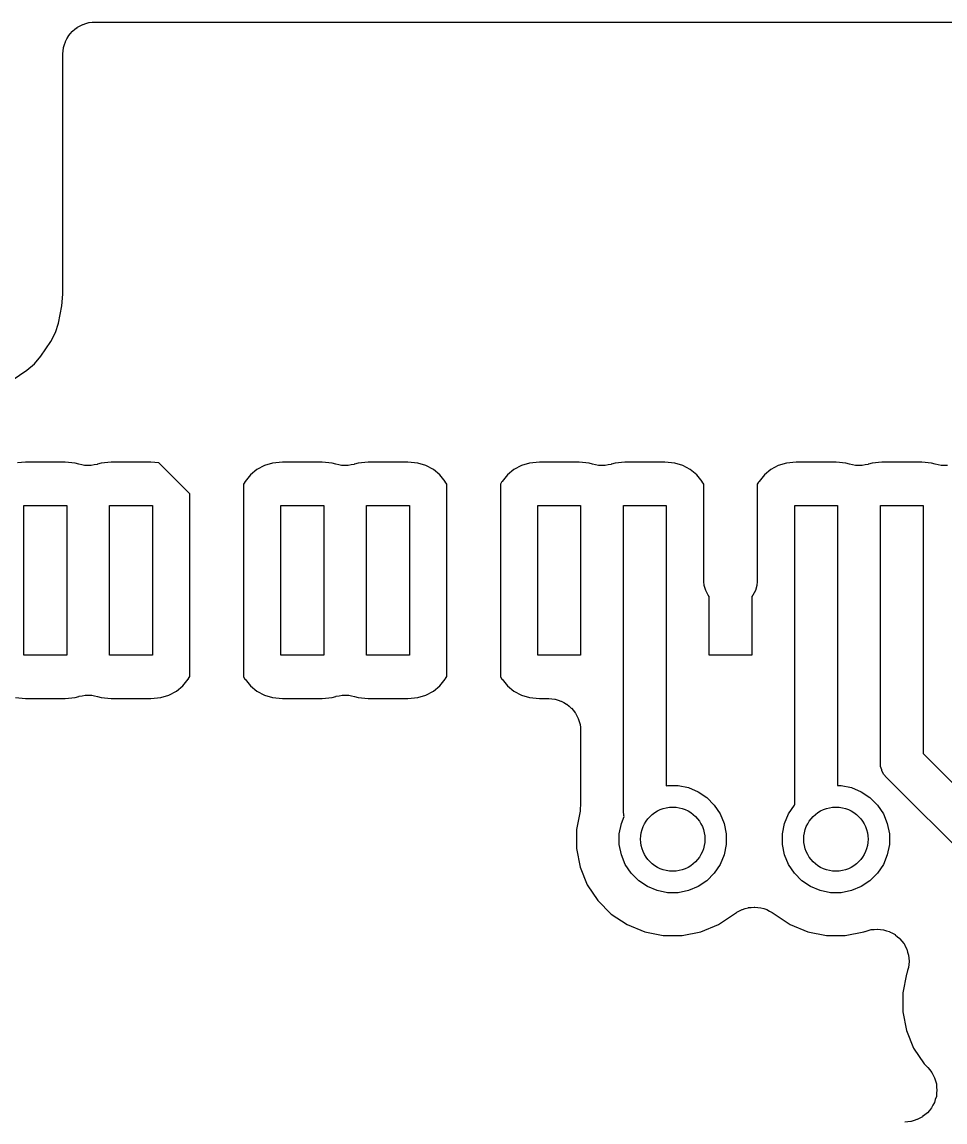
# Model space of a CAD drawing. Extents: x 86.1 to 155.4, y -71.6 to -29.3.
# Drawn here: x 108.72 to 113.03, y -34.59 to -29.46 of the extents above; entities that cross this region are included whole.
import ezdxf

# ---------------------------------------------------------------- set-up
doc = ezdxf.new("R2010")
doc.units = 0
doc.layers.add('BLACK', color=7, linetype='CONTINUOUS')

msp = doc.modelspace()

# ---------------------------------------------------------------- linework, layer by layer
at = {"layer": 'BLACK', "linetype": 'CONTINUOUS'}
for p, q in [((109.006, -29.4709), (109.019, -29.4669)), ((109.019, -29.4669), (109.033, -29.4629)), ((109.033, -29.4628), (109.034, -29.4627)), ((109.033, -29.4629), (109.033, -29.4628)), ((109.034, -29.4627), (109.048, -29.4614)), ((109.048, -29.4614), (109.062, -29.46)), ((109.062, -29.46), (128.803, -29.46)), ((108.938, -29.5253), (108.947, -29.5144)), ((108.947, -29.5144), (108.956, -29.5036)), ((108.956, -29.5036), (108.957, -29.5032)), ((108.957, -29.5028), (108.968, -29.494)), ((108.957, -29.5032), (108.957, -29.5028)), ((108.968, -29.494), (108.979, -29.4851)), ((108.979, -29.4848), (108.98, -29.4845)), ((108.979, -29.4851), (108.979, -29.4848)), ((108.98, -29.4845), (108.992, -29.4779)), ((108.992, -29.4779), (109.005, -29.4713)), ((109.005, -29.4712), (109.006, -29.4709)), ((109.005, -29.4713), (109.005, -29.4712)), ((108.915, -29.5788), (108.92, -29.5653)), ((108.92, -29.5653), (108.924, -29.5519)), ((108.924, -29.5509), (108.931, -29.5386)), ((108.924, -29.5514), (108.924, -29.5509)), ((108.924, -29.5519), (108.924, -29.5514)), ((108.931, -29.5386), (108.938, -29.5261)), ((108.938, -29.5257), (108.938, -29.5253)), ((108.938, -29.5261), (108.938, -29.5257)), ((108.912, -29.6079), (108.914, -29.5939)), ((108.912, -29.6089), (108.912, -29.6079)), ((108.912, -29.609), (108.912, -29.6089)), ((108.912, -29.61), (108.912, -29.609)), ((108.912, -29.609), (108.912, -29.609)), ((108.912, -30.7306), (108.912, -29.61)), ((108.914, -29.5939), (108.915, -29.5798)), ((108.915, -29.5793), (108.915, -29.5788)), ((108.915, -29.5798), (108.915, -29.5793)), ((108.907, -30.7842), (108.912, -30.7306)), ((108.891, -30.8655), (108.907, -30.7842)), ((108.877, -30.9099), (108.891, -30.8655)), ((108.809, -31.0198), (108.855, -30.9509)), ((108.855, -30.9509), (108.877, -30.9099)), ((108.744, -31.0852), (108.78, -31.0557)), ((108.78, -31.0557), (108.809, -31.0198)), ((108.675, -31.1312), (108.744, -31.0852)), ((108.737, -31.5143), (108.7, -31.518)), ((108.923, -31.5143), (108.737, -31.5143)), ((108.969, -31.5189), (108.923, -31.5143)), ((108.986, -31.5241), (108.969, -31.5189)), ((109.091, -31.5189), (109.074, -31.5241)), ((109.137, -31.5143), (109.091, -31.5189)), ((109.323, -31.5143), (109.137, -31.5143)), ((109.36, -31.518), (109.323, -31.5143)), ((109.505, -31.6628), (109.36, -31.518)), ((109.891, -31.5189), (109.853, -31.5303)), ((109.937, -31.5143), (109.891, -31.5189)), ((110.123, -31.5143), (109.937, -31.5143)), ((110.169, -31.5189), (110.123, -31.5143)), ((110.186, -31.5241), (110.169, -31.5189)), ((110.291, -31.5189), (110.274, -31.5241)), ((110.337, -31.5143), (110.291, -31.5189)), ((110.523, -31.5143), (110.337, -31.5143)), ((110.569, -31.5189), (110.523, -31.5143)), ((110.607, -31.5303), (110.569, -31.5189)), ((111.091, -31.5189), (111.053, -31.5303)), ((111.137, -31.5143), (111.091, -31.5189)), ((111.323, -31.5143), (111.137, -31.5143)), ((111.369, -31.5189), (111.323, -31.5143)), ((111.386, -31.5241), (111.369, -31.5189)), ((111.491, -31.5189), (111.474, -31.5241)), ((111.537, -31.5143), (111.491, -31.5189)), ((111.723, -31.5143), (111.537, -31.5143)), ((111.769, -31.5189), (111.723, -31.5143)), ((111.807, -31.5303), (111.769, -31.5189)), ((112.291, -31.5189), (112.253, -31.5303)), ((112.337, -31.5143), (112.291, -31.5189)), ((112.523, -31.5143), (112.337, -31.5143)), ((112.569, -31.5189), (112.523, -31.5143)), ((112.586, -31.5241), (112.569, -31.5189)), ((112.691, -31.5189), (112.674, -31.5241)), ((112.737, -31.5143), (112.691, -31.5189)), ((112.923, -31.5143), (112.737, -31.5143)), ((112.969, -31.5189), (112.923, -31.5143)), ((112.986, -31.5241), (112.969, -31.5189)), ((109, -31.5268), (108.986, -31.5241)), ((109.013, -31.5297), (109, -31.5268)), ((109.014, -31.5297), (109.013, -31.5297)), ((109.015, -31.5299), (109.014, -31.5297)), ((109.029, -31.5299), (109.015, -31.5299)), ((109.043, -31.53), (109.029, -31.5299)), ((109.044, -31.5299), (109.043, -31.53)), ((109.058, -31.5272), (109.044, -31.5299)), ((109.044, -31.5299), (109.044, -31.5299)), ((109.072, -31.5247), (109.058, -31.5272)), ((109.073, -31.5242), (109.072, -31.5247)), ((109.074, -31.5241), (109.073, -31.5242)), ((109.073, -31.5242), (109.073, -31.5242)), ((109.073, -31.5242), (109.073, -31.5242)), ((109.788, -31.5739), (109.763, -31.6044)), ((109.818, -31.5489), (109.788, -31.5739)), ((109.853, -31.5303), (109.818, -31.5489)), ((110.2, -31.5268), (110.186, -31.5241)), ((110.213, -31.5297), (110.2, -31.5268)), ((110.214, -31.5297), (110.213, -31.5297)), ((110.215, -31.5299), (110.214, -31.5297)), ((110.229, -31.5299), (110.215, -31.5299)), ((110.243, -31.53), (110.229, -31.5299)), ((110.244, -31.5299), (110.243, -31.53)), ((110.258, -31.5272), (110.244, -31.5299)), ((110.244, -31.5299), (110.244, -31.5299)), ((110.272, -31.5247), (110.258, -31.5272)), ((110.273, -31.5242), (110.272, -31.5247)), ((110.274, -31.5241), (110.273, -31.5242)), ((110.273, -31.5242), (110.273, -31.5242)), ((110.273, -31.5242), (110.273, -31.5242)), ((110.642, -31.5489), (110.607, -31.5303)), ((110.672, -31.5739), (110.642, -31.5489)), ((110.697, -31.6044), (110.672, -31.5739)), ((110.988, -31.5739), (110.963, -31.6044)), ((111.018, -31.5489), (110.988, -31.5739)), ((111.053, -31.5303), (111.018, -31.5489)), ((111.4, -31.5268), (111.386, -31.5241)), ((111.413, -31.5297), (111.4, -31.5268)), ((111.414, -31.5297), (111.413, -31.5297)), ((111.415, -31.5299), (111.414, -31.5297)), ((111.429, -31.5299), (111.415, -31.5299)), ((111.443, -31.53), (111.429, -31.5299)), ((111.444, -31.5299), (111.443, -31.53)), ((111.458, -31.5272), (111.444, -31.5299)), ((111.444, -31.5299), (111.444, -31.5299)), ((111.472, -31.5247), (111.458, -31.5272)), ((111.473, -31.5242), (111.472, -31.5247)), ((111.474, -31.5241), (111.473, -31.5242)), ((111.473, -31.5242), (111.473, -31.5242)), ((111.473, -31.5242), (111.473, -31.5242)), ((111.842, -31.5489), (111.807, -31.5303)), ((111.872, -31.5739), (111.842, -31.5489)), ((111.897, -31.6044), (111.872, -31.5739)), ((112.188, -31.5739), (112.163, -31.6044)), ((112.218, -31.5489), (112.188, -31.5739)), ((112.253, -31.5303), (112.218, -31.5489)), ((112.6, -31.5268), (112.586, -31.5241)), ((112.613, -31.5297), (112.6, -31.5268)), ((112.614, -31.5297), (112.613, -31.5297)), ((112.615, -31.5299), (112.614, -31.5297)), ((112.629, -31.5299), (112.615, -31.5299)), ((112.643, -31.53), (112.629, -31.5299)), ((112.644, -31.5299), (112.643, -31.53)), ((112.658, -31.5272), (112.644, -31.5299)), ((112.644, -31.5299), (112.644, -31.5299)), ((112.672, -31.5247), (112.658, -31.5272)), ((112.673, -31.5242), (112.672, -31.5247)), ((112.674, -31.5241), (112.673, -31.5242)), ((112.673, -31.5242), (112.673, -31.5242)), ((112.673, -31.5242), (112.673, -31.5242)), ((113, -31.5268), (112.986, -31.5241)), ((113.013, -31.5297), (113, -31.5268)), ((113.014, -31.5297), (113.013, -31.5297)), ((113.015, -31.5299), (113.014, -31.5297)), ((113.029, -31.5299), (113.015, -31.5299)), ((113.043, -31.53), (113.029, -31.5299)), ((109.761, -31.6073), (109.755, -31.6164)), ((109.755, -31.6164), (109.755, -31.6171)), ((109.755, -31.6171), (109.755, -32.5156)), ((109.762, -31.6068), (109.761, -31.6073)), ((109.763, -31.6044), (109.762, -31.6055)), ((109.762, -31.6055), (109.762, -31.6067)), ((109.762, -31.6067), (109.762, -31.6068)), ((109.762, -31.6068), (109.762, -31.6068)), ((110.698, -31.6055), (110.697, -31.6044)), ((110.705, -31.6164), (110.698, -31.6055)), ((110.705, -32.0599), (110.705, -31.6164)), ((110.961, -31.6073), (110.955, -31.6165)), ((110.955, -31.6165), (110.955, -32.5156)), ((110.962, -31.6068), (110.961, -31.6073)), ((110.963, -31.6044), (110.962, -31.6055)), ((110.962, -31.6055), (110.962, -31.6067)), ((110.962, -31.6067), (110.962, -31.6068)), ((110.962, -31.6068), (110.962, -31.6068)), ((111.898, -31.6055), (111.897, -31.6044)), ((111.905, -31.6164), (111.898, -31.6055)), ((111.905, -32.0721), (111.905, -31.6164)), ((112.161, -31.6073), (112.155, -31.6165)), ((112.155, -31.6165), (112.155, -32.0721)), ((112.162, -31.6068), (112.161, -31.6073)), ((112.163, -31.6044), (112.162, -31.6055)), ((112.162, -31.6055), (112.162, -31.6067)), ((112.162, -31.6067), (112.162, -31.6068)), ((112.162, -31.6068), (112.162, -31.6068)), ((109.505, -32.0599), (109.505, -31.6628)), ((108.73, -32.416), (108.73, -31.716)), ((108.73, -31.716), (108.93, -31.716)), ((108.93, -31.716), (108.93, -32.416)), ((109.13, -32.416), (109.13, -31.716)), ((109.13, -31.716), (109.33, -31.716)), ((109.33, -31.716), (109.33, -32.416)), ((109.93, -32.416), (109.93, -31.716)), ((109.93, -31.716), (110.13, -31.716)), ((110.13, -31.716), (110.13, -32.416)), ((110.33, -32.416), (110.33, -31.716)), ((110.33, -31.716), (110.53, -31.716)), ((110.53, -31.716), (110.53, -32.416)), ((111.13, -32.416), (111.13, -31.716)), ((111.13, -31.716), (111.33, -31.716)), ((111.33, -31.716), (111.33, -32.416)), ((111.53, -32.0611), (111.53, -31.716)), ((111.53, -31.716), (111.73, -31.716)), ((111.73, -31.716), (111.73, -33.0251)), ((112.33, -32.0611), (112.33, -31.716)), ((112.33, -31.716), (112.53, -31.716)), ((112.53, -31.716), (112.53, -33.024)), ((112.73, -32.0611), (112.73, -31.716)), ((112.73, -31.716), (112.93, -31.716)), ((112.93, -31.716), (112.93, -32.8746)), ((109.505, -32.5155), (109.505, -32.0599)), ((109.505, -32.0599), (109.505, -32.0599)), ((110.705, -32.5155), (110.705, -32.0599)), ((110.705, -32.0599), (110.705, -32.0599)), ((111.53, -33.1391), (111.53, -32.0611)), ((111.907, -32.0905), (111.905, -32.0721)), ((112.155, -32.0721), (112.153, -32.0905)), ((112.33, -33.1124), (112.33, -32.0611)), ((112.73, -32.9111), (112.73, -32.0611)), ((111.914, -32.1141), (111.907, -32.0905)), ((111.926, -32.1358), (111.914, -32.1141)), ((111.93, -32.1412), (111.926, -32.1358)), ((112.134, -32.1358), (112.13, -32.1412)), ((112.146, -32.1141), (112.134, -32.1358)), ((112.153, -32.0905), (112.146, -32.1141)), ((111.93, -32.416), (111.93, -32.1412)), ((112.13, -32.1412), (112.13, -32.416)), ((108.93, -32.416), (108.73, -32.416)), ((109.33, -32.416), (109.13, -32.416)), ((110.13, -32.416), (109.93, -32.416)), ((110.53, -32.416), (110.33, -32.416)), ((111.33, -32.416), (111.13, -32.416)), ((112.13, -32.416), (111.93, -32.416)), ((109.472, -32.5581), (109.497, -32.5276)), ((109.497, -32.5276), (109.498, -32.5265)), ((109.498, -32.5252), (109.499, -32.5247)), ((109.498, -32.5253), (109.498, -32.5252)), ((109.498, -32.5252), (109.498, -32.5252)), ((109.498, -32.5265), (109.498, -32.5253)), ((109.499, -32.5247), (109.505, -32.5155)), ((109.755, -32.5156), (109.762, -32.5265)), ((109.762, -32.5265), (109.763, -32.5276)), ((109.763, -32.5276), (109.788, -32.5581)), ((110.672, -32.5581), (110.697, -32.5276)), ((110.697, -32.5276), (110.698, -32.5265)), ((110.698, -32.5252), (110.699, -32.5247)), ((110.698, -32.5253), (110.698, -32.5252)), ((110.698, -32.5252), (110.698, -32.5252)), ((110.698, -32.5265), (110.698, -32.5253)), ((110.699, -32.5247), (110.705, -32.5155)), ((110.955, -32.5156), (110.962, -32.5265)), ((110.962, -32.5265), (110.963, -32.5276)), ((110.963, -32.5276), (110.988, -32.5581)), ((109.369, -32.6131), (109.407, -32.6017)), ((109.407, -32.6017), (109.442, -32.5831)), ((109.442, -32.5831), (109.472, -32.5581)), ((109.788, -32.5581), (109.818, -32.5831)), ((109.818, -32.5831), (109.853, -32.6017)), ((109.853, -32.6017), (109.891, -32.6131)), ((110.569, -32.6131), (110.607, -32.6017)), ((110.607, -32.6017), (110.642, -32.5831)), ((110.642, -32.5831), (110.672, -32.5581)), ((110.988, -32.5581), (111.018, -32.5831)), ((111.018, -32.5831), (111.053, -32.6017)), ((111.053, -32.6017), (111.091, -32.6131)), ((108.691, -32.6131), (108.737, -32.6177)), ((108.737, -32.6177), (108.923, -32.6177)), ((108.923, -32.6177), (108.969, -32.6131)), ((108.969, -32.6131), (108.986, -32.6079)), ((108.986, -32.6079), (108.987, -32.6078)), ((108.987, -32.6078), (108.988, -32.6073)), ((108.987, -32.6078), (108.987, -32.6078)), ((108.987, -32.6078), (108.987, -32.6078)), ((108.988, -32.6073), (109.002, -32.6048)), ((109.002, -32.6048), (109.016, -32.6021)), ((109.016, -32.6021), (109.017, -32.602)), ((109.016, -32.6021), (109.016, -32.6021)), ((109.017, -32.602), (109.031, -32.6021)), ((109.031, -32.6021), (109.045, -32.6021)), ((109.045, -32.6021), (109.046, -32.6023)), ((109.046, -32.6023), (109.047, -32.6023)), ((109.047, -32.6023), (109.06, -32.6052)), ((109.06, -32.6052), (109.074, -32.6079)), ((109.074, -32.6079), (109.091, -32.6131)), ((109.091, -32.6131), (109.137, -32.6177)), ((109.137, -32.6177), (109.323, -32.6177)), ((109.323, -32.6177), (109.369, -32.6131)), ((109.891, -32.6131), (109.937, -32.6177)), ((109.937, -32.6177), (110.123, -32.6177)), ((110.123, -32.6177), (110.169, -32.6131)), ((110.169, -32.6131), (110.186, -32.6079)), ((110.186, -32.6079), (110.187, -32.6078)), ((110.187, -32.6078), (110.188, -32.6073)), ((110.187, -32.6078), (110.187, -32.6078)), ((110.187, -32.6078), (110.187, -32.6078)), ((110.188, -32.6073), (110.202, -32.6048)), ((110.202, -32.6048), (110.216, -32.6021)), ((110.216, -32.6021), (110.217, -32.602)), ((110.216, -32.6021), (110.216, -32.6021)), ((110.217, -32.602), (110.231, -32.6021)), ((110.231, -32.6021), (110.245, -32.6021)), ((110.245, -32.6021), (110.246, -32.6023)), ((110.246, -32.6023), (110.247, -32.6023)), ((110.247, -32.6023), (110.26, -32.6052)), ((110.26, -32.6052), (110.274, -32.6079)), ((110.274, -32.6079), (110.291, -32.6131)), ((110.291, -32.6131), (110.337, -32.6177)), ((110.337, -32.6177), (110.523, -32.6177)), ((110.523, -32.6177), (110.569, -32.6131)), ((111.091, -32.6131), (111.137, -32.6177)), ((111.137, -32.6177), (111.18, -32.6177)), ((111.18, -32.6177), (111.181, -32.6177)), ((111.181, -32.6177), (111.181, -32.6177)), ((111.181, -32.6177), (111.181, -32.6177)), ((111.181, -32.6177), (111.182, -32.6177)), ((111.182, -32.6177), (111.196, -32.6193)), ((111.196, -32.6193), (111.21, -32.6208)), ((111.21, -32.6208), (111.211, -32.6209)), ((111.211, -32.6209), (111.211, -32.621)), ((111.211, -32.621), (111.225, -32.6252)), ((111.225, -32.6252), (111.238, -32.6294)), ((111.238, -32.6294), (111.239, -32.6297)), ((111.239, -32.6297), (111.239, -32.6298)), ((111.239, -32.6298), (111.251, -32.6366)), ((111.251, -32.6366), (111.264, -32.6433)), ((111.264, -32.6433), (111.264, -32.6437)), ((111.264, -32.6437), (111.265, -32.6439)), ((111.265, -32.6439), (111.276, -32.653)), ((111.276, -32.653), (111.286, -32.662)), ((111.286, -32.662), (111.287, -32.6624)), ((111.287, -32.6624), (111.287, -32.6627)), ((111.287, -32.6627), (111.296, -32.6738)), ((111.296, -32.6738), (111.305, -32.6847)), ((111.305, -32.6847), (111.305, -32.6851)), ((111.305, -32.6851), (111.306, -32.6856)), ((111.306, -32.6856), (111.312, -32.6981)), ((111.312, -32.6981), (111.319, -32.7105)), ((111.319, -32.7105), (111.319, -32.711)), ((111.319, -32.711), (111.319, -32.7115)), ((111.319, -32.7115), (111.323, -32.7251)), ((111.323, -32.7251), (111.327, -32.7386)), ((111.327, -32.7386), (111.327, -32.7391)), ((111.327, -32.7391), (111.327, -32.7396)), ((111.327, -32.7396), (111.329, -32.7536)), ((111.329, -32.7536), (111.33, -32.7677)), ((111.33, -32.7677), (111.33, -33.1144)), ((112.93, -32.8746), (113.351, -33.2958)), ((112.73, -32.916), (112.73, -32.9111)), ((112.731, -32.9356), (112.73, -32.916)), ((112.736, -32.9511), (112.731, -32.9356)), ((112.737, -32.9545), (112.736, -32.9511)), ((112.746, -32.9718), (112.737, -32.9545)), ((112.759, -32.987), (112.746, -32.9718)), ((112.763, -32.9902), (112.759, -32.987)), ((113.184, -33.4114), (112.763, -32.9902)), ((111.73, -33.0251), (111.735, -33.024)), ((111.735, -33.024), (111.785, -33.024)), ((111.785, -33.024), (111.833, -33.0336)), ((111.833, -33.0336), (111.878, -33.0525)), ((111.878, -33.0525), (111.919, -33.0798)), ((112.53, -33.024), (112.547, -33.024)), ((112.547, -33.024), (112.595, -33.0336)), ((112.595, -33.0336), (112.64, -33.0525)), ((112.64, -33.0525), (112.681, -33.0798)), ((111.33, -33.1144), (111.33, -33.1145)), ((111.33, -33.1145), (111.33, -33.1145)), ((111.33, -33.1145), (111.33, -33.1145)), ((111.33, -33.1145), (111.33, -33.1164)), ((111.919, -33.0798), (111.954, -33.1146)), ((111.954, -33.1146), (111.982, -33.1556)), ((112.3, -33.1556), (112.328, -33.1146)), ((112.328, -33.1146), (112.33, -33.1124)), ((112.681, -33.0798), (112.716, -33.1146)), ((112.716, -33.1146), (112.744, -33.1556)), ((111.327, -33.1436), (111.31, -33.2297)), ((111.328, -33.13), (111.327, -33.1436)), ((111.33, -33.1164), (111.328, -33.13)), ((111.53, -33.144), (111.53, -33.1391)), ((111.531, -33.1636), (111.53, -33.144)), ((111.533, -33.1687), (111.531, -33.1636)), ((111.982, -33.1556), (112, -33.2011)), ((112.282, -33.2011), (112.3, -33.1556)), ((112.744, -33.1556), (112.762, -33.2011)), ((111.51, -33.2494), (111.52, -33.2011)), ((111.52, -33.2011), (111.533, -33.1687)), ((112, -33.2011), (112.01, -33.2494)), ((112.272, -33.2494), (112.282, -33.2011)), ((112.762, -33.2011), (112.772, -33.2494)), ((111.31, -33.2297), (111.31, -33.3183)), ((111.51, -33.2986), (111.51, -33.2494)), ((112.01, -33.2494), (112.01, -33.2986)), ((112.272, -33.2986), (112.272, -33.2494)), ((112.772, -33.2494), (112.772, -33.2986)), ((111.31, -33.3183), (111.327, -33.4053)), ((111.52, -33.3469), (111.51, -33.2986)), ((112.01, -33.2986), (112, -33.3469)), ((112.282, -33.3469), (112.272, -33.2986)), ((112.772, -33.2986), (112.762, -33.3469)), ((111.538, -33.3924), (111.52, -33.3469)), ((112, -33.3469), (111.982, -33.3924)), ((112.3, -33.3924), (112.282, -33.3469)), ((112.762, -33.3469), (112.744, -33.3924)), ((111.327, -33.4053), (111.361, -33.4872)), ((111.566, -33.4334), (111.538, -33.3924)), ((111.982, -33.3924), (111.954, -33.4334)), ((112.328, -33.4334), (112.3, -33.3924)), ((112.744, -33.3924), (112.716, -33.4334)), ((111.601, -33.4682), (111.566, -33.4334)), ((111.642, -33.4955), (111.601, -33.4682)), ((111.919, -33.4682), (111.878, -33.4955)), ((111.954, -33.4334), (111.919, -33.4682)), ((112.363, -33.4682), (112.328, -33.4334)), ((112.404, -33.4955), (112.363, -33.4682)), ((112.681, -33.4682), (112.64, -33.4955)), ((112.716, -33.4334), (112.681, -33.4682)), ((111.361, -33.4872), (111.41, -33.5609)), ((111.687, -33.5144), (111.642, -33.4955)), ((111.735, -33.524), (111.687, -33.5144)), ((111.785, -33.524), (111.735, -33.524)), ((111.833, -33.5144), (111.785, -33.524)), ((111.878, -33.4955), (111.833, -33.5144)), ((112.449, -33.5144), (112.404, -33.4955)), ((112.497, -33.524), (112.449, -33.5144)), ((112.547, -33.524), (112.497, -33.524)), ((112.595, -33.5144), (112.547, -33.524)), ((112.64, -33.4955), (112.595, -33.5144)), ((111.41, -33.5609), (111.473, -33.6235)), ((111.473, -33.6235), (111.547, -33.6728)), ((111.973, -33.6728), (112.058, -33.6163)), ((112.058, -33.6159), (112.059, -33.6152)), ((112.058, -33.6163), (112.058, -33.6159)), ((112.058, -33.6159), (112.058, -33.6159)), ((112.058, -33.6159), (112.058, -33.6159)), ((112.059, -33.6152), (112.072, -33.6088)), ((112.072, -33.6088), (112.084, -33.6022)), ((112.084, -33.6022), (112.085, -33.602)), ((112.085, -33.6017), (112.099, -33.5978)), ((112.085, -33.602), (112.085, -33.6017)), ((112.099, -33.5978), (112.112, -33.5938)), ((112.112, -33.5938), (112.113, -33.5938)), ((112.113, -33.5938), (112.114, -33.5936)), ((112.114, -33.5936), (112.127, -33.5924)), ((112.127, -33.5924), (112.141, -33.591)), ((112.141, -33.591), (112.142, -33.5911)), ((112.142, -33.5911), (112.143, -33.591)), ((112.143, -33.591), (112.157, -33.5926)), ((112.157, -33.5926), (112.171, -33.594)), ((112.171, -33.594), (112.171, -33.5942)), ((112.171, -33.5942), (112.172, -33.5942)), ((112.172, -33.5942), (112.185, -33.5984)), ((112.185, -33.5984), (112.199, -33.6025)), ((112.199, -33.6025), (112.199, -33.6028)), ((112.199, -33.6028), (112.2, -33.603)), ((112.2, -33.603), (112.212, -33.6098)), ((112.212, -33.6098), (112.224, -33.6163)), ((112.224, -33.6163), (112.309, -33.6728)), ((111.547, -33.6728), (111.629, -33.7067)), ((111.891, -33.7067), (111.973, -33.6728)), ((112.309, -33.6728), (112.391, -33.7067)), ((111.629, -33.7067), (111.716, -33.724)), ((111.716, -33.724), (111.804, -33.724)), ((111.804, -33.724), (111.891, -33.7067)), ((112.391, -33.7067), (112.478, -33.724)), ((112.478, -33.724), (112.566, -33.724)), ((112.566, -33.724), (112.653, -33.7067)), ((112.653, -33.7067), (112.657, -33.7053)), ((112.657, -33.7053), (112.658, -33.7047)), ((112.658, -33.7047), (112.659, -33.7045)), ((112.658, -33.7047), (112.658, -33.7047)), ((112.658, -33.7047), (112.658, -33.7047)), ((112.659, -33.7045), (112.672, -33.7005)), ((112.672, -33.7005), (112.686, -33.6964)), ((112.686, -33.6964), (112.687, -33.6964)), ((112.687, -33.6964), (112.701, -33.6951)), ((112.687, -33.6964), (112.687, -33.6964)), ((112.701, -33.6951), (112.715, -33.6938)), ((112.715, -33.6938), (112.716, -33.6939)), ((112.716, -33.6939), (112.716, -33.6939)), ((112.716, -33.6939), (112.73, -33.6954)), ((112.73, -33.6954), (112.745, -33.697)), ((112.745, -33.697), (112.745, -33.697)), ((112.745, -33.697), (112.745, -33.6971)), ((112.745, -33.6971), (112.759, -33.7014)), ((112.759, -33.7014), (112.773, -33.7057)), ((112.773, -33.7057), (112.773, -33.7058)), ((112.773, -33.7058), (112.773, -33.7059)), ((112.773, -33.7059), (112.786, -33.7129)), ((112.786, -33.7129), (112.798, -33.7196)), ((112.798, -33.7196), (112.798, -33.7198)), ((112.798, -33.7198), (112.799, -33.7199)), ((112.799, -33.7199), (112.81, -33.7292)), ((112.81, -33.7292), (112.821, -33.7383)), ((112.821, -33.7383), (112.821, -33.7385)), ((112.821, -33.7385), (112.821, -33.7387)), ((112.821, -33.7387), (112.83, -33.7499)), ((112.83, -33.7499), (112.839, -33.761)), ((112.839, -33.761), (112.839, -33.7613)), ((112.839, -33.7613), (112.84, -33.7615)), ((112.84, -33.7615), (112.846, -33.7741)), ((112.846, -33.7741), (112.853, -33.7869)), ((112.853, -33.7869), (112.853, -33.7872)), ((112.853, -33.7872), (112.853, -33.7874)), ((112.853, -33.7874), (112.857, -33.8011)), ((112.857, -33.8011), (112.861, -33.815)), ((112.861, -33.815), (112.861, -33.8152)), ((112.861, -33.8152), (112.861, -33.8155)), ((112.861, -33.8155), (112.863, -33.8297)), ((112.863, -33.8297), (112.864, -33.8441)), ((112.861, -33.8737), (112.857, -33.8878)), ((112.863, -33.8589), (112.861, -33.8732)), ((112.861, -33.8732), (112.861, -33.8735)), ((112.861, -33.8735), (112.861, -33.8737)), ((112.864, -33.8446), (112.863, -33.8589)), ((112.864, -33.8441), (112.864, -33.8444)), ((112.864, -33.8444), (112.864, -33.8446)), ((112.851, -33.9047), (112.834, -33.9917)), ((112.853, -33.9012), (112.851, -33.9047)), ((112.857, -33.8878), (112.853, -33.9012)), ((112.834, -33.9917), (112.834, -34.0803)), ((112.834, -34.0803), (112.851, -34.1673)), ((112.851, -34.1673), (112.885, -34.2492)), ((112.885, -34.2492), (112.934, -34.3229)), ((112.934, -34.3229), (112.95, -34.3382)), ((112.95, -34.3382), (112.951, -34.3393)), ((112.951, -34.3393), (112.951, -34.3394)), ((112.951, -34.3394), (112.951, -34.3394)), ((112.951, -34.3394), (112.951, -34.3397)), ((112.951, -34.3397), (112.96, -34.3509)), ((112.96, -34.3509), (112.969, -34.3622)), ((112.969, -34.3622), (112.969, -34.3624)), ((112.969, -34.3624), (112.97, -34.3626)), ((112.97, -34.3626), (112.976, -34.3752)), ((112.976, -34.3752), (112.983, -34.3881)), ((112.983, -34.3881), (112.983, -34.3884)), ((112.983, -34.3884), (112.983, -34.3886)), ((112.983, -34.3886), (112.987, -34.4022)), ((112.987, -34.4022), (112.991, -34.4162)), ((112.991, -34.4162), (112.991, -34.4165)), ((112.991, -34.4165), (112.991, -34.4167)), ((112.991, -34.4167), (112.992, -34.431)), ((112.992, -34.431), (112.994, -34.4454)), ((112.994, -34.4459), (112.992, -34.4603)), ((112.994, -34.4454), (112.994, -34.4456)), ((112.994, -34.4456), (112.994, -34.4459)), ((112.986, -34.4889), (112.982, -34.5024)), ((112.991, -34.475), (112.986, -34.4889)), ((112.992, -34.4603), (112.991, -34.4745)), ((112.991, -34.4745), (112.991, -34.4747)), ((112.991, -34.4747), (112.991, -34.475)), ((112.949, -34.5511), (112.938, -34.5601)), ((112.959, -34.5397), (112.949, -34.5507)), ((112.949, -34.5507), (112.949, -34.5509)), ((112.949, -34.5509), (112.949, -34.5511)), ((112.968, -34.5286), (112.959, -34.5397)), ((112.975, -34.5156), (112.968, -34.5282)), ((112.968, -34.5282), (112.968, -34.5284)), ((112.968, -34.5284), (112.968, -34.5286)), ((112.982, -34.5029), (112.975, -34.5156)), ((112.982, -34.5024), (112.982, -34.5027)), ((112.982, -34.5027), (112.982, -34.5029)), ((112.858, -34.5929), (112.844, -34.5943)), ((112.872, -34.5916), (112.858, -34.5929)), ((112.873, -34.5915), (112.872, -34.5916)), ((112.887, -34.5873), (112.873, -34.5915)), ((112.873, -34.5915), (112.873, -34.5915)), ((112.9, -34.5832), (112.887, -34.5873)), ((112.901, -34.5831), (112.9, -34.5832)), ((112.914, -34.5762), (112.901, -34.583)), ((112.901, -34.583), (112.901, -34.5831)), ((112.926, -34.5695), (112.914, -34.5762)), ((112.927, -34.5694), (112.926, -34.5695)), ((112.938, -34.5601), (112.927, -34.5692)), ((112.927, -34.5692), (112.927, -34.5694))]:
    msp.add_line(p, q, dxfattribs=at)
at = {"layer": 'BLACK'}
for centre in [(111.76, -33.274), (112.522, -33.274)]:
    msp.add_circle(centre, 0.15, dxfattribs=at)

doc.saveas('drawing.dxf')
